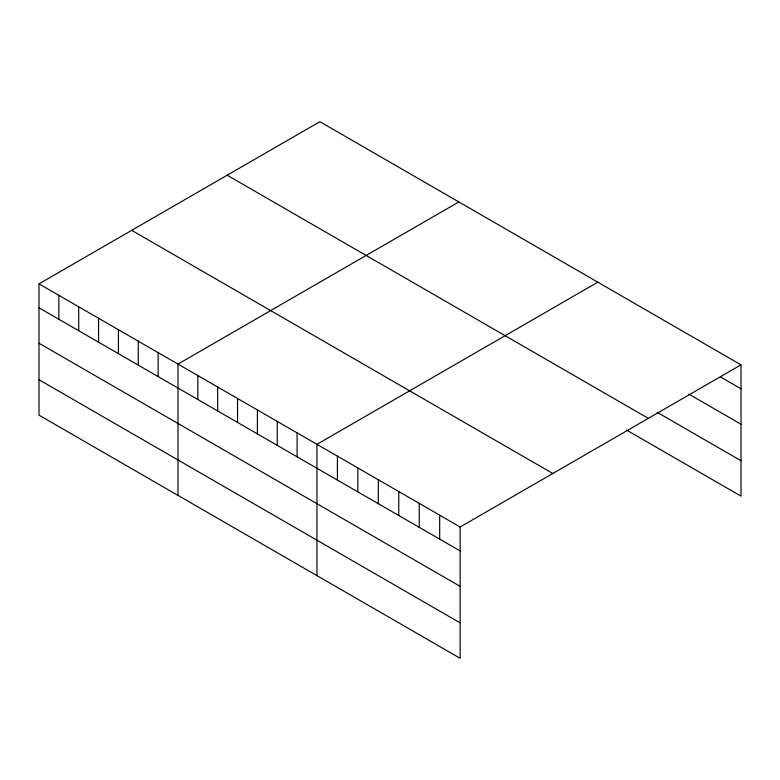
<?xml version="1.0" encoding="UTF-8"?>
<svg xmlns="http://www.w3.org/2000/svg" width="780" height="780" viewBox="0 0 780 780"><rect width="100%" height="100%" fill="white"/><g stroke="black" fill="none" stroke-linecap="round" stroke-linejoin="round"><path stroke-width="1.17" d="M39 283.861L460.142 526.997L460.142 658.3L39 415.155L39 283.861L319.858 121.699L741 364.845L741 496.139L626.447 430.004M458.835 201.942L177.976 364.094L177.976 495.388M597.812 282.175L316.953 444.327L316.953 575.63M460.142 526.997L741 364.845M720.544 376.984L741 388.791M688.837 394.105L741 424.223M657.13 412.298L741 460.717M227.175 175.217L648.317 418.353M131.684 230.344L552.825 473.489M39 307.808L460.142 550.943M39 343.229L460.142 586.375M39 379.723L460.142 622.869M439.686 515.19L439.686 539.136M419.231 503.383L419.231 527.329M398.775 491.575L398.775 515.521M378.319 479.758L378.319 503.704M357.864 467.951L357.864 491.897M337.409 456.144L337.409 480.09M297.102 432.871L297.102 456.817M277.241 421.405L277.241 445.351M257.39 409.948L257.39 433.894M237.539 398.482L237.539 422.428M217.688 387.017L217.688 410.962M197.828 375.56L197.828 399.506M158.126 352.628L158.126 376.574M138.265 341.172L138.265 365.118M118.414 329.706L118.414 353.652M98.563 318.24L98.563 342.196M78.712 306.784L78.712 330.73M58.851 295.318L58.851 319.264"/></g></svg>
